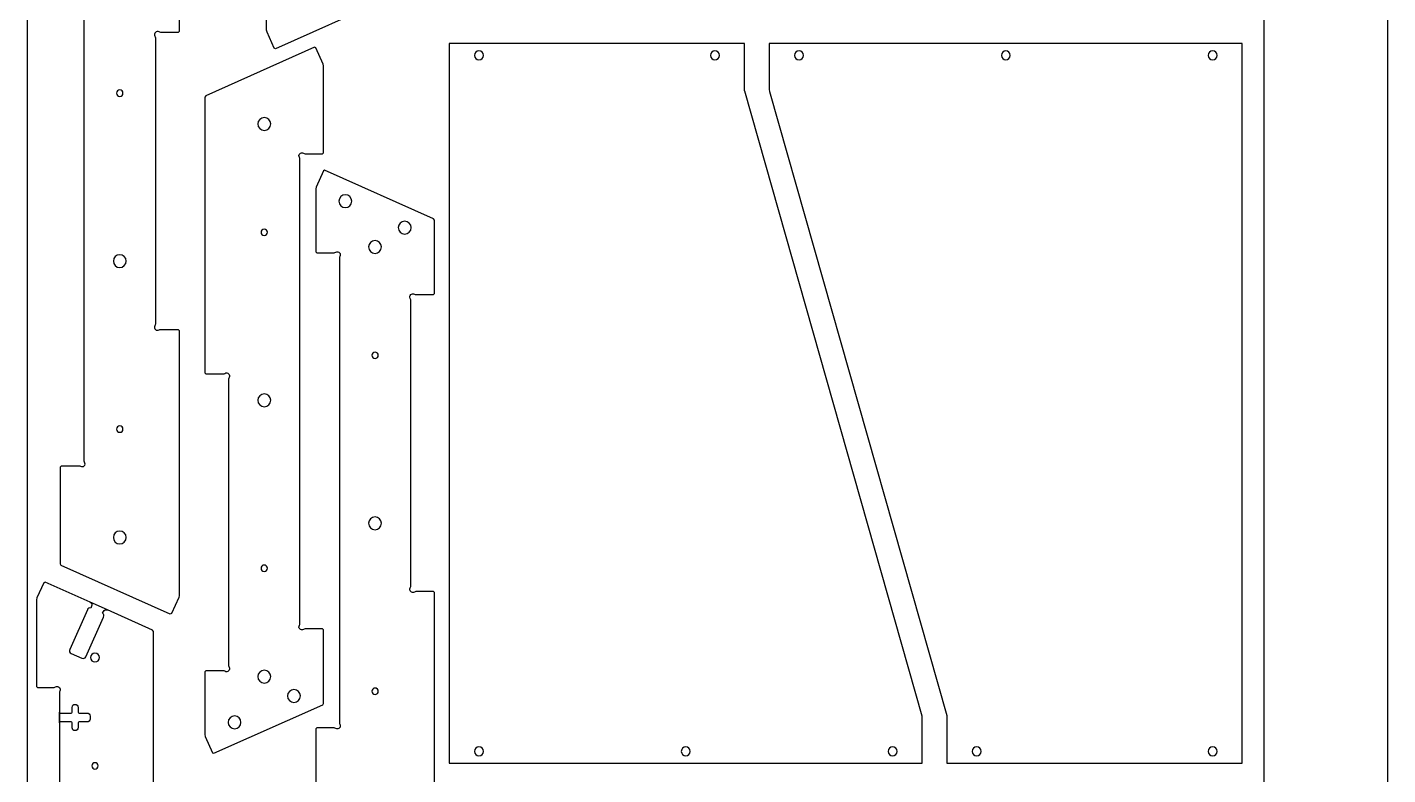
# Model space of a CAD drawing. Extents: x 150 to 6088, y 37 to 2750.
# Drawn here: x 1700 to 3075, y 1060 to 1815 of the extents above; entities that cross this region are included whole.
import ezdxf

# ---------------------------------------------------------------- set-up
doc = ezdxf.new("R2010")
doc.units = 0
for name, color, linetype in [('00_Layout', 7, 'CONTINUOUS'), ('02_Counture_outer_24_mm', 7, 'CONTINUOUS'), ('02_Drill_24_mm', 7, 'CONTINUOUS'), ('02_Drill_9_mm', 7, 'CONTINUOUS'), ('02_Drill_milling_24_mm', 7, 'CONTINUOUS'), ('02_Pocket_18_mm', 7, 'CONTINUOUS'), ('02_Pocket_20_mm', 7, 'CONTINUOUS')]:
    doc.layers.add(name, color=color, linetype=linetype)

msp = doc.modelspace()

# ---------------------------------------------------------------- linework, layer by layer
at = {"layer": '00_Layout', "color": 7}
for p, q in [((3074.993252, 149.999639), (3074.993252, 2749.993976)), ((1699.996239, 2699.994087), (1699.996239, 200.007103)), ((2949.993509, 200.007103), (2949.993509, 2699.994087))]:
    msp.add_line(p, q, dxfattribs=at)
at = {"layer": '02_Counture_outer_24_mm', "color": 5}
for p, q in [((1853.535734, 1884.700166), (1853.535734, 1810.519098)), ((1941.979929, 1811.829021), (1941.979929, 1875.246862)), ((1757.535055, 1377.152119), (1757.535055, 1846.482086)), ((2061.065957, 1841.957509), (1951.02866, 1792.96472)), ((1829.535432, 1804.18459), (1829.535432, 1514.855168)), ((1852.535611, 1809.518975), (1834.869817, 1809.518975)), ((1853.535734, 1810.519098), (1852.535611, 1809.518975)), ((1942.387387, 1809.916088), (1941.979929, 1811.829021)), ((1949.708392, 1793.472269), (1942.387387, 1809.916088)), ((1990.487183, 1794.511788), (1880.449622, 1745.518999)), ((1951.02866, 1792.96472), (1949.708392, 1793.472269)), ((1991.807451, 1794.00379), (1990.487183, 1794.511788)), ((1999.128456, 1777.559971), (1991.807451, 1794.00379)), ((2424.98102, 1798.364695), (2126.535108, 1798.364695)), ((2126.535108, 1798.364695), (2126.535108, 1071.365597)), ((2424.98102, 1750.8641), (2424.98102, 1798.364695)), ((2927.980228, 1798.364695), (2449.981154, 1798.364695)), ((2449.981154, 1798.364695), (2449.981154, 1751.933067)), ((2927.980228, 1071.365597), (2927.980228, 1798.364695)), ((1999.535913, 1775.647038), (1999.128456, 1777.559971)), ((1999.535913, 1687.99077), (1999.535913, 1775.647038)), ((2604.396282, 1118.776658), (2425.097436, 1750.0304)), ((2449.981154, 1751.933067), (2450.254468, 1749.972509)), ((2450.254468, 1749.972509), (2629.416683, 1119.699364)), ((1880.449622, 1745.518999), (1879.536811, 1744.114065)), ((1879.536811, 1744.114065), (1879.536811, 1465.696274)), ((1975.534818, 1212.326639), (1975.534818, 1681.65568)), ((1980.8696, 1686.990621), (1998.535791, 1686.990647)), ((1998.535791, 1686.990647), (1999.535913, 1687.99077)), ((1999.262864, 1669.763849), (1991.941859, 1653.32003)), ((2000.583132, 1670.269202), (1999.262864, 1669.763849)), ((2110.620455, 1621.279058), (2000.583132, 1670.269202)), ((1991.941859, 1653.32003), (1991.534402, 1651.407097)), ((1991.534402, 1651.407097), (1991.534402, 1587.989256)), ((2111.535912, 1619.871478), (2110.620455, 1621.279058)), ((2111.535912, 1545.693056), (2111.535912, 1619.871478)), ((1991.534402, 1587.989256), (1992.534524, 1586.989133)), ((1992.534524, 1586.989133), (2010.200583, 1586.988948)), ((2015.534968, 1581.654562), (2015.534968, 1112.325098)), ((2092.86973, 1544.692933), (2110.535789, 1544.692933)), ((2110.535789, 1544.692933), (2111.535912, 1545.693056)), ((2087.535345, 1250.028068), (2087.535345, 1539.357225)), ((1834.869817, 1509.52073), (1852.535611, 1509.52073)), ((1852.535611, 1509.52073), (1853.535734, 1508.520607)), ((1853.535734, 1508.520607), (1853.535734, 1240.864191)), ((1879.536811, 1465.696274), (1880.536934, 1464.696151)), ((1880.536934, 1464.696151), (1898.201008, 1464.696151)), ((1903.536848, 1459.358908), (1903.536848, 1170.029857)), ((1733.53687, 1370.816659), (1734.536993, 1371.816781)), ((1733.53687, 1272.398752), (1733.53687, 1370.816659)), ((1734.536993, 1371.816781), (1752.20067, 1371.816729)), ((1734.449681, 1270.991965), (1733.53687, 1272.398752)), ((1844.487004, 1221.99997), (1734.449681, 1270.991965)), ((1716.704115, 1253.729025), (1709.875234, 1238.393015)), ((1718.024383, 1254.235701), (1716.704115, 1253.729025)), ((1763.519388, 1233.979774), (1718.024383, 1254.235701)), ((1709.875234, 1238.393015), (1709.467776, 1236.479287)), ((1853.128277, 1238.950729), (1845.807272, 1222.50691)), ((1853.535734, 1240.864191), (1853.128277, 1238.950729)), ((2110.535789, 1244.693259), (2092.869863, 1244.693206)), ((2111.535912, 1243.693136), (2110.535789, 1244.693259)), ((2111.535912, 976.037752), (2111.535912, 1243.693136)), ((1709.467776, 1236.479287), (1709.467776, 1149.034924)), ((1781.058579, 1226.170614), (1763.519388, 1233.979774)), ((1826.553585, 1205.914687), (1781.058579, 1226.170614)), ((1845.807272, 1222.50691), (1844.487004, 1221.99997)), ((1827.469041, 1204.507901), (1826.553585, 1205.914687)), ((1827.469041, 926.739899), (1827.469041, 1204.507901)), ((1998.535791, 1206.99183), (1980.8696, 1206.99183)), ((1999.535913, 1205.99221), (1998.535791, 1206.99183)), ((1999.535913, 1131.813047), (1999.535913, 1205.99221)), ((1880.536934, 1164.695075), (1879.536811, 1163.695455)), ((1879.536811, 1163.695455), (1879.536811, 1100.278407)), ((1898.200743, 1164.695075), (1880.536934, 1164.695075)), ((1709.467776, 1149.034924), (1710.467899, 1148.035066)), ((1710.467899, 1148.035066), (1727.133967, 1148.035013)), ((1732.468353, 1142.700045), (1732.467956, 1123.035038)), ((1888.58316, 1081.413683), (1998.623103, 1130.405811)), ((1998.623103, 1130.405811), (1999.535913, 1131.813047)), ((1732.467956, 1123.035038), (1732.467956, 1112.035063)), ((2604.532939, 1071.365597), (2604.396282, 1118.776658)), ((2629.532834, 1118.865399), (2629.532834, 1071.365597)), ((2629.532834, 1118.865399), (2629.532834, 1118.865399)), ((1732.467956, 1112.035063), (1732.467956, 914.035958)), ((1879.536811, 1100.278407), (1879.941623, 1098.364865)), ((1992.534524, 1106.99021), (1991.534402, 1105.990193)), ((1991.534402, 1105.990193), (1991.534402, 1007.572313)), ((2010.200583, 1106.99021), (1992.534524, 1106.99021)), ((1879.941623, 1098.364865), (1887.262892, 1081.921126)), ((1887.262892, 1081.921126), (1888.58316, 1081.413683)), ((2126.535108, 1071.365597), (2604.532939, 1071.365597)), ((2629.532834, 1071.365597), (2927.980228, 1071.365597))]:
    msp.add_line(p, q, dxfattribs=at)
for points in [[(1833.28113, 1809.966226), (1830.549657, 1811.633362), (1827.421628, 1808.505227), (1829.088817, 1805.773806)], [(1829.088817, 1805.773806), (1829.380916, 1805.295256), (1829.535432, 1804.745426), (1829.535432, 1804.18459)], [(1834.869817, 1809.518975), (1834.309537, 1809.518975), (1833.759708, 1809.6741), (1833.28113, 1809.966226)], [(2425.097436, 1750.0304), (2425.020258, 1750.301359), (2424.981073, 1750.582002), (2424.98102, 1750.8641)], [(1975.088202, 1683.24487), (1973.42059, 1685.976475), (1976.549228, 1689.105007), (1979.28078, 1687.437263)], [(1975.534818, 1681.65568), (1975.534844, 1682.216384), (1975.380328, 1682.766266), (1975.088202, 1683.24487)], [(1979.28078, 1687.437263), (1979.759278, 1687.14519), (1980.309002, 1686.990647), (1980.8696, 1686.990621)], [(2010.200583, 1586.988948), (2010.761128, 1586.988763), (2011.310957, 1587.143305), (2011.789535, 1587.435431)], [(2011.789535, 1587.435431), (2014.521087, 1589.103176), (2017.649725, 1585.974643), (2015.982113, 1583.243038)], [(2015.982113, 1583.243038), (2015.689934, 1582.764487), (2015.535312, 1582.214684), (2015.534968, 1581.654562)], [(2087.088465, 1540.946785), (2085.420773, 1543.678417), (2088.549491, 1546.807002), (2091.281043, 1545.139205)], [(2087.535345, 1539.357225), (2087.53508, 1539.918405), (2087.380564, 1540.468235), (2087.088465, 1540.946785)], [(2091.281043, 1545.139205), (2091.759541, 1544.847132), (2092.309265, 1544.692589), (2092.86973, 1544.692933)], [(1829.088817, 1513.265952), (1827.421681, 1510.534532), (1830.549684, 1507.406476), (1833.28113, 1509.073559)], [(1829.535432, 1514.855168), (1829.535459, 1514.294412), (1829.380942, 1513.744556), (1829.088817, 1513.265952)], [(1833.28113, 1509.073559), (1833.759708, 1509.365658), (1834.309537, 1509.520201), (1834.869817, 1509.52073)], [(1898.201008, 1464.696151), (1898.76195, 1464.696151), (1899.311779, 1464.850323), (1899.790357, 1465.142449)], [(1899.790357, 1465.142449), (1902.521909, 1466.810194), (1905.650547, 1463.681661), (1903.98267, 1460.949024)], [(1903.98267, 1460.949024), (1903.690201, 1460.469441), (1903.535578, 1459.919612), (1903.536848, 1459.358908)], [(1753.789886, 1371.370033), (1756.521439, 1369.702236), (1759.650156, 1372.830821), (1757.982465, 1375.562453)], [(1757.982465, 1375.562453), (1757.69026, 1376.04103), (1757.535637, 1376.590886), (1757.535055, 1377.152119)], [(1752.20067, 1371.816729), (1752.76148, 1371.816702), (1753.311309, 1371.662159), (1753.789886, 1371.370033)], [(2091.281043, 1244.246511), (2088.549491, 1242.578767), (2085.420853, 1245.707299), (2087.088465, 1248.438904)], [(2087.088465, 1248.438904), (2087.380591, 1248.917508), (2087.535107, 1249.46739), (2087.535345, 1250.028068)], [(2092.869863, 1244.693206), (2092.30945, 1244.69318), (2091.75962, 1244.538637), (2091.281043, 1244.246511)], [(1979.28078, 1206.545135), (1976.549228, 1204.877338), (1973.42051, 1208.005923), (1975.088202, 1210.737555)], [(1975.088202, 1210.737555), (1975.380301, 1211.216106), (1975.534818, 1211.765935), (1975.534818, 1212.326639)], [(1980.8696, 1206.99183), (1980.309002, 1206.991751), (1979.759278, 1206.837208), (1979.28078, 1206.545135)], [(1903.536848, 1170.029857), (1903.536848, 1169.469153), (1903.690227, 1168.91935), (1903.982406, 1168.440799)], [(1899.789827, 1164.248406), (1899.31125, 1164.540532), (1898.761421, 1164.695075), (1898.200743, 1164.695075)], [(1903.982406, 1168.440799), (1905.650018, 1165.709194), (1902.52138, 1162.580662), (1899.789827, 1164.248406)], [(1727.133967, 1148.035013), (1727.694565, 1148.035039), (1728.244289, 1148.189582), (1728.722787, 1148.481655)], [(1728.722787, 1148.481655), (1731.454339, 1150.149452), (1734.583057, 1147.020867), (1732.915365, 1144.289235)], [(1732.915365, 1144.289235), (1732.623239, 1143.810632), (1732.468723, 1143.260776), (1732.468353, 1142.700045)], [(2629.416683, 1119.699364), (2629.493782, 1119.428087), (2629.532861, 1119.147417), (2629.532834, 1118.865399)], [(2011.789535, 1106.543542), (2011.310957, 1106.835667), (2010.761128, 1106.99021), (2010.200583, 1106.99021)], [(2015.982113, 1110.735935), (2017.649725, 1108.004329), (2014.521087, 1104.875797), (2011.789535, 1106.543542)], [(2015.534968, 1112.325098), (2015.534968, 1111.764368), (2015.689908, 1111.214512), (2015.982113, 1110.735935)]]:
    msp.add_open_spline(points, degree=3, dxfattribs=at)
at = {"layer": '02_Drill_24_mm', "color": 1}
for p, q in [((1796.785643, 1748.218378), (1796.785643, 1748.218378)), ((1796.785643, 1408.881863), (1796.785643, 1408.881863)), ((1771.718543, 1068.675849), (1771.718543, 1068.675849))]:
    msp.add_line(p, q, dxfattribs=at)
for points in [[(1793.535641, 1751.466109), (1791.7416, 1751.466109), (1790.286892, 1750.012417), (1790.285638, 1748.218378)], [(1790.285638, 1748.218378), (1790.286892, 1746.424339), (1791.7416, 1744.970647), (1793.535641, 1744.970647)], [(1796.785643, 1748.218378), (1796.784389, 1750.012417), (1795.329681, 1751.466109), (1793.535641, 1751.466109)], [(1793.535641, 1744.970647), (1795.329681, 1744.970647), (1796.784389, 1746.424339), (1796.785643, 1748.218378)], [(1793.535641, 1412.129593), (1791.7416, 1412.129593), (1790.286892, 1410.675902), (1790.285638, 1408.881863)], [(1790.285638, 1408.881863), (1790.286892, 1407.087823), (1791.7416, 1405.634132), (1793.535641, 1405.634132)], [(1796.785643, 1408.881863), (1796.784389, 1410.675902), (1795.329681, 1412.129593), (1793.535641, 1412.129593)], [(1793.535641, 1405.634132), (1795.329681, 1405.634132), (1796.784389, 1407.087823), (1796.785643, 1408.881863)], [(1768.468541, 1071.92358), (1766.674501, 1071.92358), (1765.219793, 1070.469888), (1765.218539, 1068.675849)], [(1765.218539, 1068.675849), (1765.219793, 1066.881809), (1766.674501, 1065.428118), (1768.468541, 1065.428118)], [(1771.718543, 1068.675849), (1771.717289, 1070.469888), (1770.262581, 1071.92358), (1768.468541, 1071.92358)], [(1768.468541, 1065.428118), (1770.262581, 1065.428118), (1771.717289, 1066.881809), (1771.718543, 1068.675849)]]:
    msp.add_open_spline(points, degree=3, dxfattribs=at)
at = {"layer": '02_Drill_9_mm', "color": 6}
for p, q in [((1942.785584, 1607.629419), (1942.785584, 1607.629419)), ((2054.785291, 1483.390272), (2054.785291, 1483.390272)), ((1942.785584, 1268.292904), (1942.785584, 1268.292904)), ((2054.785291, 1144.05373), (2054.785291, 1144.05373))]:
    msp.add_line(p, q, dxfattribs=at)
for points in [[(1939.535582, 1610.87715), (1937.741542, 1610.87715), (1936.286833, 1609.423458), (1936.285579, 1607.629419)], [(1942.785584, 1607.629419), (1942.78433, 1609.423458), (1941.329622, 1610.87715), (1939.535582, 1610.87715)], [(1936.285579, 1607.629419), (1936.286833, 1605.83538), (1937.741542, 1604.381688), (1939.535582, 1604.381688)], [(1939.535582, 1604.381688), (1941.329622, 1604.381688), (1942.78433, 1605.83538), (1942.785584, 1607.629419)], [(2051.535289, 1486.638003), (2049.741249, 1486.638003), (2048.28654, 1485.184312), (2048.285287, 1483.390272)], [(2054.785291, 1483.390272), (2054.784037, 1485.184312), (2053.329329, 1486.638003), (2051.535289, 1486.638003)], [(2048.285287, 1483.390272), (2048.28654, 1481.596233), (2049.741249, 1480.142541), (2051.535289, 1480.142541)], [(2051.535289, 1480.142541), (2053.329329, 1480.142541), (2054.784037, 1481.596233), (2054.785291, 1483.390272)], [(1939.535582, 1271.540634), (1937.741542, 1271.540634), (1936.286833, 1270.086943), (1936.285579, 1268.292904)], [(1936.285579, 1268.292904), (1936.286833, 1266.498864), (1937.741542, 1265.045173), (1939.535582, 1265.045173)], [(1942.785584, 1268.292904), (1942.78433, 1270.086943), (1941.329622, 1271.540634), (1939.535582, 1271.540634)], [(1939.535582, 1265.045173), (1941.329622, 1265.045173), (1942.78433, 1266.498864), (1942.785584, 1268.292904)], [(2051.535289, 1147.301461), (2049.741249, 1147.301461), (2048.28654, 1145.84777), (2048.285287, 1144.05373)], [(2048.285287, 1144.05373), (2048.28654, 1142.259691), (2049.741249, 1140.805999), (2051.535289, 1140.805999)], [(2054.785291, 1144.05373), (2054.784037, 1145.84777), (2053.329329, 1147.301461), (2051.535289, 1147.301461)], [(2051.535289, 1140.805999), (2053.329329, 1140.805999), (2054.784037, 1142.259691), (2054.785291, 1144.05373)]]:
    msp.add_open_spline(points, degree=3, dxfattribs=at)
at = {"layer": '02_Drill_milling_24_mm', "color": 6}
for p, q in [((2161.035112, 1786.363962), (2161.035112, 1786.363962)), ((2399.481063, 1786.363962), (2399.481063, 1786.363962)), ((2484.480893, 1786.363962), (2484.480893, 1786.363962)), ((2693.48, 1786.363962), (2693.48, 1786.363962)), ((2902.479212, 1786.363962), (2902.479212, 1786.363962)), ((1946.035454, 1717.09281), (1946.035454, 1717.09281)), ((2028.035445, 1639.049495), (2028.035445, 1639.049495)), ((2088.035142, 1612.335844), (2088.035142, 1612.335844)), ((2058.035161, 1592.853663), (2058.035161, 1592.853663)), ((1800.035513, 1578.550107), (1800.035513, 1578.550107)), ((1946.035454, 1437.961175), (1946.035454, 1437.961175)), ((2058.035161, 1313.722001), (2058.035161, 1313.722001)), ((1800.035513, 1299.418472), (1800.035513, 1299.418472)), ((1772.968432, 1178.139239), (1772.968432, 1178.139239)), ((1946.035454, 1158.829513), (1946.035454, 1158.829513)), ((1976.035408, 1139.347306), (1976.035408, 1139.347306)), ((1916.035738, 1112.633655), (1916.035738, 1112.633655)), ((2161.035112, 1083.365483), (2161.035112, 1083.365483)), ((2370.03406, 1083.365483), (2370.03406, 1083.365483)), ((2579.032982, 1083.365483), (2579.032982, 1083.365483)), ((2664.032997, 1083.365483), (2664.032997, 1083.365483)), ((2902.479212, 1083.365483), (2902.479212, 1083.365483))]:
    msp.add_line(p, q, dxfattribs=at)
for points in [[(2156.535089, 1790.8609), (2154.050999, 1790.8609), (2152.036769, 1788.848051), (2152.035065, 1786.363962)], [(2161.035112, 1786.363962), (2161.033409, 1788.848051), (2159.019179, 1790.8609), (2156.535089, 1790.8609)], [(2394.981172, 1790.833912), (2392.507619, 1790.833912), (2390.497793, 1788.83746), (2390.48128, 1786.363962)], [(2399.481063, 1786.363962), (2399.46455, 1788.83746), (2397.454724, 1790.833912), (2394.981172, 1790.833912)], [(2479.981002, 1790.833912), (2477.507449, 1790.833912), (2475.497624, 1788.83746), (2475.481111, 1786.363962)], [(2484.480893, 1786.363962), (2484.46438, 1788.83746), (2482.454555, 1790.833912), (2479.981002, 1790.833912)], [(2688.980109, 1790.829343), (2686.508332, 1790.829343), (2684.499246, 1788.835665), (2684.480217, 1786.363962)], [(2693.48, 1786.363962), (2693.460971, 1788.835665), (2691.451885, 1790.829343), (2688.980109, 1790.829343)], [(2897.979189, 1790.8609), (2895.495099, 1790.8609), (2893.480869, 1788.848051), (2893.479165, 1786.363962)], [(2902.479212, 1786.363962), (2902.477509, 1788.848051), (2900.463279, 1790.8609), (2897.979189, 1790.8609)], [(2152.035065, 1786.363962), (2152.036769, 1783.879874), (2154.050999, 1781.867025), (2156.535089, 1781.867025)], [(2156.535089, 1781.867025), (2159.019179, 1781.867025), (2161.033409, 1783.879874), (2161.035112, 1786.363962)], [(2390.48128, 1786.363962), (2390.497793, 1783.890465), (2392.507619, 1781.894013), (2394.981172, 1781.894013)], [(2394.981172, 1781.894013), (2397.454724, 1781.894013), (2399.46455, 1783.890465), (2399.481063, 1786.363962)], [(2475.481111, 1786.363962), (2475.497624, 1783.890465), (2477.507449, 1781.894013), (2479.981002, 1781.894013)], [(2479.981002, 1781.894013), (2482.454555, 1781.894013), (2484.46438, 1783.890465), (2484.480893, 1786.363962)], [(2684.480217, 1786.363962), (2684.499246, 1783.89226), (2686.508332, 1781.898582), (2688.980109, 1781.898582)], [(2688.980109, 1781.898582), (2691.451885, 1781.898582), (2693.460971, 1783.89226), (2693.48, 1786.363962)], [(2893.479165, 1786.363962), (2893.480869, 1783.879874), (2895.495099, 1781.867025), (2897.979189, 1781.867025)], [(2897.979189, 1781.867025), (2900.463279, 1781.867025), (2902.477509, 1783.879874), (2902.479212, 1786.363962)], [(1939.535449, 1723.588271), (1935.947369, 1723.588271), (1933.037952, 1720.680888), (1933.035445, 1717.09281)], [(1946.035454, 1717.09281), (1946.032946, 1720.680888), (1943.12353, 1723.588271), (1939.535449, 1723.588271)], [(1933.035445, 1717.09281), (1933.037952, 1713.504731), (1935.947369, 1710.597348), (1939.535449, 1710.597348)], [(1939.535449, 1710.597348), (1943.12353, 1710.597348), (1946.032946, 1713.504731), (1946.035454, 1717.09281)], [(2021.535441, 1645.544957), (2017.94736, 1645.544957), (2015.037944, 1642.637573), (2015.035436, 1639.049495)], [(2015.035436, 1639.049495), (2015.037944, 1635.461416), (2017.94736, 1632.554033), (2021.535441, 1632.554033)], [(2028.035445, 1639.049495), (2028.032937, 1642.637573), (2025.123521, 1645.544957), (2021.535441, 1645.544957)], [(2021.535441, 1632.554033), (2025.123521, 1632.554033), (2028.032937, 1635.461416), (2028.035445, 1639.049495)], [(2081.535137, 1618.831306), (2077.947057, 1618.831306), (2075.03764, 1615.923922), (2075.035133, 1612.335844)], [(2075.035133, 1612.335844), (2075.03764, 1608.747765), (2077.947057, 1605.840382), (2081.535137, 1605.840382)], [(2088.035142, 1612.335844), (2088.032634, 1615.923922), (2085.123218, 1618.831306), (2081.535137, 1618.831306)], [(2081.535137, 1605.840382), (2085.123218, 1605.840382), (2088.032634, 1608.747765), (2088.035142, 1612.335844)], [(2051.535289, 1599.314051), (2047.960898, 1599.314051), (2045.057195, 1596.427986), (2045.035417, 1592.853663)], [(2058.035161, 1592.853663), (2058.013383, 1596.427986), (2055.109679, 1599.314051), (2051.535289, 1599.314051)], [(1793.535508, 1585.045569), (1789.947428, 1585.045569), (1787.038011, 1582.138186), (1787.035504, 1578.550107)], [(1800.035513, 1578.550107), (1800.033005, 1582.138186), (1797.123589, 1585.045569), (1793.535508, 1585.045569)], [(2045.035417, 1592.853663), (2045.057195, 1589.279339), (2047.960898, 1586.393275), (2051.535289, 1586.393275)], [(2051.535289, 1586.393275), (2055.109679, 1586.393275), (2058.013383, 1589.279339), (2058.035161, 1592.853663)], [(1787.035504, 1578.550107), (1787.038011, 1574.962029), (1789.947428, 1572.054645), (1793.535508, 1572.054645)], [(1793.535508, 1572.054645), (1797.123589, 1572.054645), (1800.033005, 1574.962029), (1800.035513, 1578.550107)], [(1939.535449, 1444.456636), (1935.947369, 1444.456636), (1933.037952, 1441.549253), (1933.035445, 1437.961175)], [(1946.035454, 1437.961175), (1946.032946, 1441.549253), (1943.12353, 1444.456636), (1939.535449, 1444.456636)], [(1933.035445, 1437.961175), (1933.037952, 1434.373096), (1935.947369, 1431.465713), (1939.535449, 1431.465713)], [(1939.535449, 1431.465713), (1943.12353, 1431.465713), (1946.032946, 1434.373096), (1946.035454, 1437.961175)], [(2051.535289, 1320.182389), (2047.960898, 1320.182389), (2045.057195, 1317.296325), (2045.035417, 1313.722001)], [(2058.035161, 1313.722001), (2058.013383, 1317.296325), (2055.109679, 1320.182389), (2051.535289, 1320.182389)], [(2045.035417, 1313.722001), (2045.057195, 1310.147678), (2047.960898, 1307.261613), (2051.535289, 1307.261613)], [(2051.535289, 1307.261613), (2055.109679, 1307.261613), (2058.013383, 1310.147678), (2058.035161, 1313.722001)], [(1793.535508, 1305.913934), (1789.947428, 1305.913934), (1787.038011, 1303.006551), (1787.035504, 1299.418472)], [(1787.035504, 1299.418472), (1787.038011, 1295.830394), (1789.947428, 1292.92301), (1793.535508, 1292.92301)], [(1800.035513, 1299.418472), (1800.033005, 1303.006551), (1797.123589, 1305.913934), (1793.535508, 1305.913934)], [(1793.535508, 1292.92301), (1797.123589, 1292.92301), (1800.033005, 1295.830394), (1800.035513, 1299.418472)], [(1768.468541, 1182.60822), (1765.995365, 1182.60822), (1763.985696, 1180.612356), (1763.96865, 1178.139239)], [(1772.968432, 1178.139239), (1772.951386, 1180.612356), (1770.941717, 1182.60822), (1768.468541, 1182.60822)], [(1763.96865, 1178.139239), (1763.985696, 1175.666122), (1765.995365, 1173.670258), (1768.468541, 1173.670258)], [(1768.468541, 1173.670258), (1770.941717, 1173.670258), (1772.951386, 1175.666122), (1772.968432, 1178.139239)], [(1939.535449, 1165.324975), (1935.947369, 1165.324975), (1933.037952, 1162.417592), (1933.035445, 1158.829513)], [(1933.035445, 1158.829513), (1933.037952, 1155.241435), (1935.947369, 1152.334051), (1939.535449, 1152.334051)], [(1946.035454, 1158.829513), (1946.032946, 1162.417592), (1943.12353, 1165.324975), (1939.535449, 1165.324975)], [(1939.535449, 1152.334051), (1943.12353, 1152.334051), (1946.032946, 1155.241435), (1946.035454, 1158.829513)], [(1969.535404, 1145.842767), (1965.947323, 1145.842767), (1963.037907, 1142.935384), (1963.035399, 1139.347306)], [(1976.035408, 1139.347306), (1976.0329, 1142.935384), (1973.123484, 1145.842767), (1969.535404, 1145.842767)], [(1963.035399, 1139.347306), (1963.037907, 1135.759227), (1965.947323, 1132.851844), (1969.535404, 1132.851844)], [(1969.535404, 1132.851844), (1973.123484, 1132.851844), (1976.0329, 1135.759227), (1976.035408, 1139.347306)], [(1909.535733, 1119.129116), (1905.947653, 1119.129116), (1903.038236, 1116.221733), (1903.035729, 1112.633655)], [(1916.035738, 1112.633655), (1916.03323, 1116.221733), (1913.123814, 1119.129116), (1909.535733, 1119.129116)], [(1903.035729, 1112.633655), (1903.038236, 1109.045576), (1905.947653, 1106.138193), (1909.535733, 1106.138193)], [(1909.535733, 1106.138193), (1913.123814, 1106.138193), (1916.03323, 1109.045576), (1916.035738, 1112.633655)], [(2156.535089, 1087.862421), (2154.050999, 1087.862421), (2152.036769, 1085.849572), (2152.035065, 1083.365483)], [(2161.035112, 1083.365483), (2161.033409, 1085.849572), (2159.019179, 1087.862421), (2156.535089, 1087.862421)], [(2365.534037, 1087.862421), (2363.049947, 1087.862421), (2361.035717, 1085.849572), (2361.034013, 1083.365483)], [(2370.03406, 1083.365483), (2370.032357, 1085.849572), (2368.018126, 1087.862421), (2365.534037, 1087.862421)], [(2574.53309, 1087.835433), (2572.059537, 1087.835433), (2570.049712, 1085.838981), (2570.033199, 1083.365483)], [(2579.032982, 1083.365483), (2579.016469, 1085.838981), (2577.006643, 1087.835433), (2574.53309, 1087.835433)], [(2659.532974, 1087.862421), (2657.048884, 1087.862421), (2655.034654, 1085.849572), (2655.03295, 1083.365483)], [(2664.032997, 1083.365483), (2664.031294, 1085.849572), (2662.017064, 1087.862421), (2659.532974, 1087.862421)], [(2897.979189, 1087.862421), (2895.495099, 1087.862421), (2893.480869, 1085.849572), (2893.479165, 1083.365483)], [(2902.479212, 1083.365483), (2902.477509, 1085.849572), (2900.463279, 1087.862421), (2897.979189, 1087.862421)], [(2152.035065, 1083.365483), (2152.036769, 1080.881395), (2154.050999, 1078.868546), (2156.535089, 1078.868546)], [(2156.535089, 1078.868546), (2159.019179, 1078.868546), (2161.033409, 1080.881395), (2161.035112, 1083.365483)], [(2361.034013, 1083.365483), (2361.035717, 1080.881395), (2363.049947, 1078.868546), (2365.534037, 1078.868546)], [(2365.534037, 1078.868546), (2368.018126, 1078.868546), (2370.032357, 1080.881395), (2370.03406, 1083.365483)], [(2570.033199, 1083.365483), (2570.049712, 1080.891986), (2572.059537, 1078.895534), (2574.53309, 1078.895534)], [(2574.53309, 1078.895534), (2577.006643, 1078.895534), (2579.016469, 1080.891986), (2579.032982, 1083.365483)], [(2655.03295, 1083.365483), (2655.034654, 1080.881395), (2657.048884, 1078.868546), (2659.532974, 1078.868546)], [(2659.532974, 1078.868546), (2662.017064, 1078.868546), (2664.031294, 1080.881395), (2664.032997, 1083.365483)], [(2893.479165, 1083.365483), (2893.480869, 1080.881395), (2895.495099, 1078.868546), (2897.979189, 1078.868546)], [(2897.979189, 1078.868546), (2900.463279, 1078.868546), (2902.477509, 1080.881395), (2902.479212, 1083.365483)]]:
    msp.add_open_spline(points, degree=3, dxfattribs=at)
at = {"layer": '02_Pocket_18_mm', "color": 4}
for p, q in [((1745.369011, 1123.035038), (1745.369011, 1127.785039)), ((1748.369512, 1130.785037), (1748.468466, 1130.785037)), ((1751.468966, 1127.785039), (1751.468966, 1123.035038)), ((1751.468966, 1127.785039), (1751.468966, 1127.785039)), ((1732.468617, 1112.035063), (1732.468617, 1123.035038)), ((1733.468608, 1122.035047), (1744.36902, 1122.035047)), ((1752.469089, 1122.035047), (1760.469543, 1122.035047)), ((1763.469514, 1119.035049), (1763.469514, 1116.035051)), ((1744.36902, 1113.03508), (1733.468608, 1113.03508)), ((1745.369011, 1107.285088), (1745.369011, 1112.035063)), ((1748.468466, 1104.28509), (1748.369512, 1104.28509)), ((1751.468966, 1112.035063), (1751.468966, 1107.285088)), ((1760.469543, 1113.03508), (1752.469089, 1113.03508))]:
    msp.add_line(p, q, dxfattribs=at)
for points in [[(1745.369011, 1127.785039), (1745.369011, 1129.441936), (1746.712218, 1130.78509), (1748.369512, 1130.785037)], [(1748.468466, 1130.785037), (1750.125918, 1130.784958), (1751.468966, 1129.44183), (1751.468966, 1127.785039)], [(1732.468617, 1123.035038), (1732.468617, 1122.482801), (1732.916635, 1122.035127), (1733.468608, 1122.035047)], [(1744.36902, 1122.035047), (1744.921125, 1122.035127), (1745.368746, 1122.482801), (1745.369011, 1123.035038)], [(1751.468966, 1123.035038), (1751.468966, 1122.482721), (1751.91717, 1122.034968), (1752.469089, 1122.035047)], [(1760.469543, 1122.035047), (1762.126307, 1122.0351), (1763.469514, 1120.691946), (1763.469514, 1119.035049)], [(1763.469514, 1116.035051), (1763.469514, 1114.378155), (1762.126307, 1113.035027), (1760.469543, 1113.03508)], [(1733.468608, 1113.03508), (1732.916635, 1113.035), (1732.469014, 1112.5873), (1732.468617, 1112.035063)], [(1745.369011, 1112.035063), (1745.369011, 1112.5873), (1744.921125, 1113.035), (1744.36902, 1113.03508)], [(1748.369512, 1104.28509), (1746.712218, 1104.285037), (1745.369011, 1105.628191), (1745.369011, 1107.285088)], [(1751.468966, 1107.285088), (1751.468966, 1105.628297), (1750.125918, 1104.285169), (1748.468466, 1104.28509)], [(1752.469089, 1113.03508), (1751.917143, 1113.035159), (1751.469363, 1112.587405), (1751.468966, 1112.035063)]]:
    msp.add_open_spline(points, degree=3, dxfattribs=at)
at = {"layer": '02_Pocket_20_mm', "color": 5}
for p, q in [((1760.796832, 1226.389689), (1742.958265, 1186.322863)), ((1781.058976, 1226.170561), (1763.519388, 1233.979827)), ((1765.090745, 1229.88697), (1764.318031, 1228.151281)), ((1776.193299, 1222.863647), (1776.966013, 1224.599469)), ((1759.402084, 1179.00162), (1777.240518, 1219.068419)), ((1744.528299, 1182.230032), (1755.309121, 1177.430528))]:
    msp.add_line(p, q, dxfattribs=at)
for points in [[(1764.318031, 1228.151281), (1762.873939, 1228.480289), (1761.399101, 1227.742394), (1760.796832, 1226.389689)], [(1763.519388, 1233.979827), (1765.083469, 1233.283498), (1765.786862, 1231.451051), (1765.090745, 1229.88697)], [(1776.966013, 1224.599469), (1777.662924, 1226.16347), (1779.495318, 1226.86689), (1781.058976, 1226.170561)], [(1777.240518, 1219.068419), (1777.842682, 1220.421151), (1777.404242, 1222.01095), (1776.193299, 1222.863647)], [(1742.958265, 1186.322863), (1742.261513, 1184.758862), (1742.96488, 1182.926441), (1744.528299, 1182.230032)], [(1755.309121, 1177.430528), (1756.872911, 1176.734225), (1758.705331, 1177.437671), (1759.402084, 1179.00162)]]:
    msp.add_open_spline(points, degree=3, dxfattribs=at)

doc.saveas('drawing.dxf')
